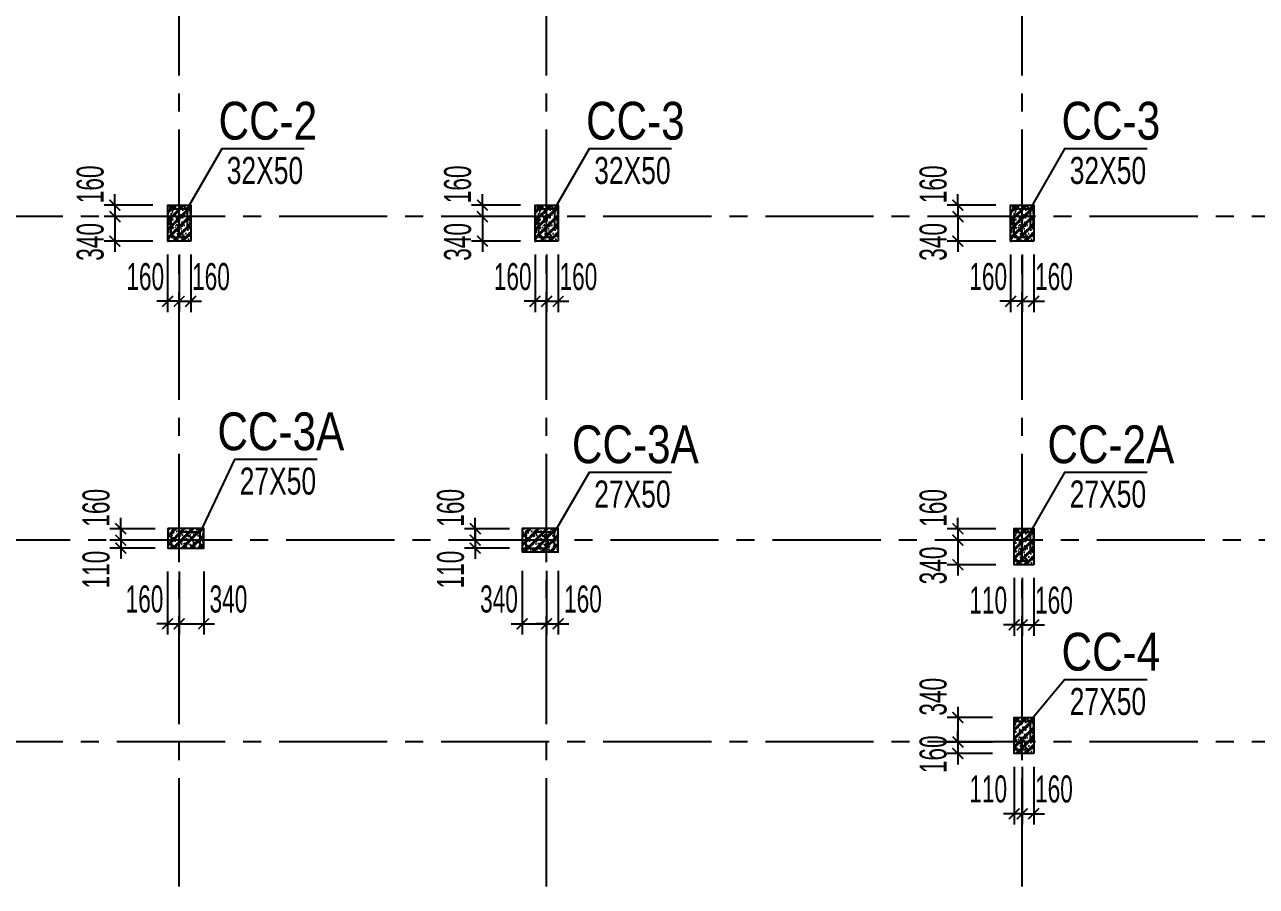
# Model space of a CAD drawing. Header units: millimetres. Extents: x 71 to 1994474, y -338610 to 1053.
# Drawn here: x 1903243 to 1920339, y -284265 to -272308 of the extents above; entities that cross this region are included whole.
import ezdxf
from ezdxf.enums import TextEntityAlignment as Align

# ---------------------------------------------------------------- set-up
doc = ezdxf.new("R2010")
doc.units = ezdxf.units.MM
doc.header["$LTSCALE"] = 1000
doc.header["$MEASUREMENT"] = 0
doc.header["$PDMODE"] = 3
doc.linetypes.add('CENTER2', pattern=[1.125, 0.75, -0.125, 0.125, -0.125])
doc.linetypes.add('HIDDEN', pattern=[0.375, 0.25, -0.125])
doc.layers.get('0').update_dxf_attribs({"linetype": 'CONTINUOUS'})
doc.layers.get('Defpoints').update_dxf_attribs({"linetype": 'CONTINUOUS'})
for name, color, linetype in [('CDC.01.AXIS', 160, 'CENTER2'), ('CDC.02.DIM', 1, 'CONTINUOUS'), ('CDC.04.HIDDEN', 8, 'HIDDEN'), ('CDC.06.TEXT', 2, 'CONTINUOUS'), ('CDC.09.COLUMN', 4, 'CONTINUOUS'), ('CDC.10.HATCH', 163, 'CONTINUOUS'), ('CDC.11.NOTE', 1, 'CONTINUOUS')]:
    doc.layers.add(name, color=color, linetype=linetype)
doc.styles.add('ARIAL', font='arial.ttf', dxfattribs={"width": 0.6})
doc.dimstyles.new('150', dxfattribs={"dimscale": 150, "dimtxt": 2.5, "dimasz": 1, "dimexe": 1, "dimexo": 0, "dimgap": 1, "dimtad": 1, "dimdec": 0, "dimdsep": 46, "dimtxsty": 'ARIAL', "dimblk": 'ARCHTICK', "dimcen": 1, "dimdle": 1, "dimclrd": 1, "dimclre": 1, "dimclrt": 2, "dimadec": 0, "dimazin": 0, "dimtfac": 0.00072, "dimtdec": 0, "dimtix": 1, "dimtmove": 2, "dimatfit": 3, "dimldrblk": 'ARCHTICK', "dimfxl": 1, "dimtolj": 1, "dimarcsym": 0})

# ---------------------------------------------------------------- blocks, each defined once
blk = doc.blocks.new('_ARCHTICK')
at = {"color": 0, "linetype": 'ByBlock', "const_width": 0.15}
blk.add_lwpolyline([(-0.5, -0.5), (0.5, 0.5)], dxfattribs=at)
blk = doc.blocks.new('*D219')
at = {"layer": 'CDC.02.DIM', "color": 1, "lineweight": -2, "transparency": 16777216}
for p, q in [((1916978, -279986), (1916978, -280787)), ((1917088, -279986), (1917088, -280787)), ((1916978, -280637), (1916828, -280637)), ((1917088, -280637), (1916978, -280637)), ((1917088, -280637), (1917238, -280637))]:
    blk.add_line(p, q, dxfattribs=at)
at = {"layer": 'Defpoints', "color": 0, "transparency": 16777216}
for p in [(1916978, -279986), (1917088, -279986), (1916978, -280637)]:
    blk.add_point(p, dxfattribs=at)
at = {"layer": 'CDC.02.DIM', "color": 1, "lineweight": -2, "transparency": 16777216, "xscale": 150, "yscale": 150, "zscale": 150}
blk.add_blockref('_ARCHTICK', (1916978, -280637), dxfattribs=at)
at = {"layer": 'CDC.02.DIM', "color": 1, "lineweight": -2, "transparency": 16777216, "xscale": 150, "yscale": 150, "zscale": 150, "rotation": 180}
blk.add_blockref('_ARCHTICK', (1917088, -280637), dxfattribs=at)
at = {"layer": 'CDC.02.DIM', "color": 2, "transparency": 16777216, "insert": (1916617, -280296), "char_height": 375, "attachment_point": 5, "style": 'ARIAL'}
blk.add_mtext('\\A1;110', dxfattribs=at)
blk = doc.blocks.new('*D220')
at = {"layer": 'CDC.02.DIM', "color": 1, "lineweight": -2, "transparency": 16777216}
for p, q in [((1917088, -279986), (1917088, -280787)), ((1917248, -279986), (1917248, -280787)), ((1917088, -280637), (1916938, -280637)), ((1917088, -280637), (1917248, -280637)), ((1917248, -280637), (1917398, -280637))]:
    blk.add_line(p, q, dxfattribs=at)
at = {"layer": 'Defpoints', "color": 0, "transparency": 16777216}
for p in [(1917088, -279986), (1917248, -279986), (1917248, -280637)]:
    blk.add_point(p, dxfattribs=at)
at = {"layer": 'CDC.02.DIM', "color": 1, "lineweight": -2, "transparency": 16777216, "xscale": 150, "yscale": 150, "zscale": 150}
blk.add_blockref('_ARCHTICK', (1917088, -280637), dxfattribs=at)
at = {"layer": 'CDC.02.DIM', "color": 1, "lineweight": -2, "transparency": 16777216, "xscale": 150, "yscale": 150, "zscale": 150, "rotation": 180}
blk.add_blockref('_ARCHTICK', (1917248, -280637), dxfattribs=at)
at = {"layer": 'CDC.02.DIM', "color": 2, "transparency": 16777216, "insert": (1917529, -280296), "char_height": 375, "attachment_point": 5, "style": 'ARIAL'}
blk.add_mtext('\\A1;160', dxfattribs=at)
blk = doc.blocks.new('*D221')
at = {"layer": 'CDC.02.DIM', "color": 1, "lineweight": -2, "transparency": 16777216}
for p, q in [((1916196, -279302), (1916196, -279152)), ((1916724, -279302), (1916046, -279302)), ((1916196, -279302), (1916196, -279462)), ((1916724, -279462), (1916046, -279462)), ((1916196, -279462), (1916196, -279612))]:
    blk.add_line(p, q, dxfattribs=at)
at = {"layer": 'Defpoints', "color": 0, "transparency": 16777216}
for p in [(1916724, -279302), (1916196, -279462), (1916724, -279462)]:
    blk.add_point(p, dxfattribs=at)
at = {"layer": 'CDC.02.DIM', "color": 1, "lineweight": -2, "transparency": 16777216, "xscale": 150, "yscale": 150, "zscale": 150}
for p, rotation in [((1916196, -279302), 270), ((1916196, -279462), 90)]:
    blk.add_blockref('_ARCHTICK', p, dxfattribs=dict(at, rotation=rotation))
at = {"layer": 'CDC.02.DIM', "color": 2, "transparency": 16777216, "insert": (1915854, -279014), "char_height": 375, "attachment_point": 5, "rotation": 90, "style": 'ARIAL'}
blk.add_mtext('\\A1;160', dxfattribs=at)
blk = doc.blocks.new('*D222')
at = {"layer": 'CDC.02.DIM', "color": 1, "lineweight": -2, "transparency": 16777216}
for p, q in [((1916196, -279312), (1916196, -279952)), ((1916724, -279462), (1916046, -279462)), ((1916724, -279802), (1916046, -279802))]:
    blk.add_line(p, q, dxfattribs=at)
at = {"layer": 'Defpoints', "color": 0, "transparency": 16777216}
for p in [(1916724, -279462), (1916196, -279802), (1916724, -279802)]:
    blk.add_point(p, dxfattribs=at)
at = {"layer": 'CDC.02.DIM', "color": 1, "lineweight": -2, "transparency": 16777216, "xscale": 150, "yscale": 150, "zscale": 150}
for p, rotation in [((1916196, -279462), 90), ((1916196, -279802), 270)]:
    blk.add_blockref('_ARCHTICK', p, dxfattribs=dict(at, rotation=rotation))
at = {"layer": 'CDC.02.DIM', "color": 2, "transparency": 16777216, "insert": (1915854, -279812), "char_height": 375, "attachment_point": 5, "rotation": 90, "style": 'ARIAL'}
blk.add_mtext('\\A1;340', dxfattribs=at)
blk = doc.blocks.new('*D223')
at = {"layer": 'CDC.02.DIM', "color": 1, "lineweight": -2, "transparency": 16777216}
for p, q in [((1916978, -282606), (1916978, -283407)), ((1917088, -282606), (1917088, -283407)), ((1916978, -283257), (1916828, -283257)), ((1917088, -283257), (1916978, -283257)), ((1917088, -283257), (1917238, -283257))]:
    blk.add_line(p, q, dxfattribs=at)
at = {"layer": 'Defpoints', "color": 0, "transparency": 16777216}
for p in [(1916978, -282606), (1917088, -282606), (1916978, -283257)]:
    blk.add_point(p, dxfattribs=at)
at = {"layer": 'CDC.02.DIM', "color": 1, "lineweight": -2, "transparency": 16777216, "xscale": 150, "yscale": 150, "zscale": 150}
blk.add_blockref('_ARCHTICK', (1916978, -283257), dxfattribs=at)
at = {"layer": 'CDC.02.DIM', "color": 1, "lineweight": -2, "transparency": 16777216, "xscale": 150, "yscale": 150, "zscale": 150, "rotation": 180}
blk.add_blockref('_ARCHTICK', (1917088, -283257), dxfattribs=at)
at = {"layer": 'CDC.02.DIM', "color": 2, "transparency": 16777216, "insert": (1916617, -282916), "char_height": 375, "attachment_point": 5, "style": 'ARIAL'}
blk.add_mtext('\\A1;110', dxfattribs=at)
blk = doc.blocks.new('*D224')
at = {"layer": 'CDC.02.DIM', "color": 1, "lineweight": -2, "transparency": 16777216}
for p, q in [((1917088, -282606), (1917088, -283407)), ((1917248, -282606), (1917248, -283407)), ((1917088, -283257), (1916938, -283257)), ((1917088, -283257), (1917248, -283257)), ((1917248, -283257), (1917398, -283257))]:
    blk.add_line(p, q, dxfattribs=at)
at = {"layer": 'Defpoints', "color": 0, "transparency": 16777216}
for p in [(1917088, -282606), (1917248, -282606), (1917248, -283257)]:
    blk.add_point(p, dxfattribs=at)
at = {"layer": 'CDC.02.DIM', "color": 1, "lineweight": -2, "transparency": 16777216, "xscale": 150, "yscale": 150, "zscale": 150}
blk.add_blockref('_ARCHTICK', (1917088, -283257), dxfattribs=at)
at = {"layer": 'CDC.02.DIM', "color": 1, "lineweight": -2, "transparency": 16777216, "xscale": 150, "yscale": 150, "zscale": 150, "rotation": 180}
blk.add_blockref('_ARCHTICK', (1917248, -283257), dxfattribs=at)
at = {"layer": 'CDC.02.DIM', "color": 2, "transparency": 16777216, "insert": (1917529, -282916), "char_height": 375, "attachment_point": 5, "style": 'ARIAL'}
blk.add_mtext('\\A1;160', dxfattribs=at)
blk = doc.blocks.new('*D225')
at = {"layer": 'CDC.02.DIM', "color": 1, "lineweight": -2, "transparency": 16777216}
for p, q in [((1916196, -281772), (1916196, -282412)), ((1916677, -281922), (1916046, -281922)), ((1916677, -282262), (1916046, -282262))]:
    blk.add_line(p, q, dxfattribs=at)
at = {"layer": 'Defpoints', "color": 0, "transparency": 16777216}
for p in [(1916677, -281922), (1916196, -282262), (1916677, -282262)]:
    blk.add_point(p, dxfattribs=at)
at = {"layer": 'CDC.02.DIM', "color": 1, "lineweight": -2, "transparency": 16777216, "xscale": 150, "yscale": 150, "zscale": 150}
for p, rotation in [((1916196, -281922), 90), ((1916196, -282262), 270)]:
    blk.add_blockref('_ARCHTICK', p, dxfattribs=dict(at, rotation=rotation))
at = {"layer": 'CDC.02.DIM', "color": 2, "transparency": 16777216, "insert": (1915854, -281634), "char_height": 375, "attachment_point": 5, "rotation": 90, "style": 'ARIAL'}
blk.add_mtext('\\A1;340', dxfattribs=at)
blk = doc.blocks.new('*D226')
at = {"layer": 'CDC.02.DIM', "color": 1, "lineweight": -2, "transparency": 16777216}
for p, q in [((1916196, -282262), (1916196, -282112)), ((1916677, -282262), (1916046, -282262)), ((1916196, -282262), (1916196, -282422)), ((1916677, -282422), (1916046, -282422)), ((1916196, -282422), (1916196, -282572))]:
    blk.add_line(p, q, dxfattribs=at)
at = {"layer": 'Defpoints', "color": 0, "transparency": 16777216}
for p in [(1916677, -282262), (1916196, -282422), (1916677, -282422)]:
    blk.add_point(p, dxfattribs=at)
at = {"layer": 'CDC.02.DIM', "color": 1, "lineweight": -2, "transparency": 16777216, "xscale": 150, "yscale": 150, "zscale": 150}
for p, rotation in [((1916196, -282262), 270), ((1916196, -282422), 90)]:
    blk.add_blockref('_ARCHTICK', p, dxfattribs=dict(at, rotation=rotation))
at = {"layer": 'CDC.02.DIM', "color": 2, "transparency": 16777216, "insert": (1915854, -282432), "char_height": 375, "attachment_point": 5, "rotation": 90, "style": 'ARIAL'}
blk.add_mtext('\\A1;160', dxfattribs=at)
blk = doc.blocks.new('*D175')
at = {"layer": 'CDC.02.DIM', "color": 1, "lineweight": -2, "transparency": 16777216}
for p, q in [((1904577, -279302), (1904577, -279152)), ((1905053, -279302), (1904427, -279302)), ((1904577, -279302), (1904577, -279462)), ((1905053, -279462), (1904427, -279462)), ((1904577, -279462), (1904577, -279612))]:
    blk.add_line(p, q, dxfattribs=at)
at = {"layer": 'Defpoints', "color": 0, "transparency": 16777216}
for p in [(1905053, -279302), (1904577, -279462), (1905053, -279462)]:
    blk.add_point(p, dxfattribs=at)
at = {"layer": 'CDC.02.DIM', "color": 1, "lineweight": -2, "transparency": 16777216, "xscale": 150, "yscale": 150, "zscale": 150}
for p, rotation in [((1904577, -279302), 270), ((1904577, -279462), 90)]:
    blk.add_blockref('_ARCHTICK', p, dxfattribs=dict(at, rotation=rotation))
at = {"layer": 'CDC.02.DIM', "color": 2, "transparency": 16777216, "insert": (1904236, -279012), "char_height": 375, "attachment_point": 5, "rotation": 90, "style": 'ARIAL'}
blk.add_mtext('\\A1;160', dxfattribs=at)
blk = doc.blocks.new('*D176')
at = {"layer": 'CDC.02.DIM', "color": 1, "lineweight": -2, "transparency": 16777216}
for p, q in [((1904577, -279462), (1904577, -279312)), ((1905053, -279462), (1904427, -279462)), ((1904577, -279462), (1904577, -279572)), ((1905053, -279572), (1904427, -279572)), ((1904577, -279572), (1904577, -279722))]:
    blk.add_line(p, q, dxfattribs=at)
at = {"layer": 'Defpoints', "color": 0, "transparency": 16777216}
for p in [(1905053, -279462), (1904577, -279572), (1905053, -279572)]:
    blk.add_point(p, dxfattribs=at)
at = {"layer": 'CDC.02.DIM', "color": 1, "lineweight": -2, "transparency": 16777216, "xscale": 150, "yscale": 150, "zscale": 150}
for p, rotation in [((1904577, -279462), 270), ((1904577, -279572), 90)]:
    blk.add_blockref('_ARCHTICK', p, dxfattribs=dict(at, rotation=rotation))
at = {"layer": 'CDC.02.DIM', "color": 2, "transparency": 16777216, "insert": (1904236, -279870), "char_height": 375, "attachment_point": 5, "rotation": 90, "style": 'ARIAL'}
blk.add_mtext('\\A1;110', dxfattribs=at)
blk = doc.blocks.new('*D177')
at = {"layer": 'CDC.02.DIM', "color": 1, "lineweight": -2, "transparency": 16777216}
for p, q in [((1905228, -279898), (1905228, -280772)), ((1905388, -279898), (1905388, -280772)), ((1905228, -280622), (1905078, -280622)), ((1905228, -280622), (1905388, -280622)), ((1905388, -280622), (1905538, -280622))]:
    blk.add_line(p, q, dxfattribs=at)
at = {"layer": 'Defpoints', "color": 0, "transparency": 16777216}
for p in [(1905228, -279898), (1905388, -279898), (1905388, -280622)]:
    blk.add_point(p, dxfattribs=at)
at = {"layer": 'CDC.02.DIM', "color": 1, "lineweight": -2, "transparency": 16777216, "xscale": 150, "yscale": 150, "zscale": 150}
blk.add_blockref('_ARCHTICK', (1905228, -280622), dxfattribs=at)
at = {"layer": 'CDC.02.DIM', "color": 1, "lineweight": -2, "transparency": 16777216, "xscale": 150, "yscale": 150, "zscale": 150, "rotation": 180}
blk.add_blockref('_ARCHTICK', (1905388, -280622), dxfattribs=at)
at = {"layer": 'CDC.02.DIM', "color": 2, "transparency": 16777216, "insert": (1904907, -280280), "char_height": 375, "attachment_point": 5, "style": 'ARIAL'}
blk.add_mtext('\\A1;160', dxfattribs=at)
blk = doc.blocks.new('*D178')
at = {"layer": 'CDC.02.DIM', "color": 1, "lineweight": -2, "transparency": 16777216}
for p, q in [((1905388, -279898), (1905388, -280772)), ((1905728, -279898), (1905728, -280772)), ((1905238, -280622), (1905878, -280622))]:
    blk.add_line(p, q, dxfattribs=at)
at = {"layer": 'Defpoints', "color": 0, "transparency": 16777216}
for p in [(1905388, -279898), (1905728, -279898), (1905728, -280622)]:
    blk.add_point(p, dxfattribs=at)
at = {"layer": 'CDC.02.DIM', "color": 1, "lineweight": -2, "transparency": 16777216, "xscale": 150, "yscale": 150, "zscale": 150, "rotation": 180}
blk.add_blockref('_ARCHTICK', (1905388, -280622), dxfattribs=at)
at = {"layer": 'CDC.02.DIM', "color": 1, "lineweight": -2, "transparency": 16777216, "xscale": 150, "yscale": 150, "zscale": 150}
blk.add_blockref('_ARCHTICK', (1905728, -280622), dxfattribs=at)
at = {"layer": 'CDC.02.DIM', "color": 2, "transparency": 16777216, "insert": (1906072, -280280), "char_height": 375, "attachment_point": 5, "style": 'ARIAL'}
blk.add_mtext('\\A1;340', dxfattribs=at)
blk = doc.blocks.new('*D143')
at = {"layer": 'CDC.02.DIM', "color": 1, "lineweight": -2, "transparency": 16777216}
for p, q in [((1909497, -279302), (1909497, -279152)), ((1909973, -279302), (1909347, -279302)), ((1909497, -279302), (1909497, -279462)), ((1909973, -279462), (1909347, -279462)), ((1909497, -279462), (1909497, -279612))]:
    blk.add_line(p, q, dxfattribs=at)
at = {"layer": 'Defpoints', "color": 0, "transparency": 16777216}
for p in [(1909973, -279302), (1909497, -279462), (1909973, -279462)]:
    blk.add_point(p, dxfattribs=at)
at = {"layer": 'CDC.02.DIM', "color": 1, "lineweight": -2, "transparency": 16777216, "xscale": 150, "yscale": 150, "zscale": 150}
for p, rotation in [((1909497, -279302), 270), ((1909497, -279462), 90)]:
    blk.add_blockref('_ARCHTICK', p, dxfattribs=dict(at, rotation=rotation))
at = {"layer": 'CDC.02.DIM', "color": 2, "transparency": 16777216, "insert": (1909156, -279012), "char_height": 375, "attachment_point": 5, "rotation": 90, "style": 'ARIAL'}
blk.add_mtext('\\A1;160', dxfattribs=at)
blk = doc.blocks.new('*D144')
at = {"layer": 'CDC.02.DIM', "color": 1, "lineweight": -2, "transparency": 16777216}
for p, q in [((1909497, -279462), (1909497, -279312)), ((1909973, -279462), (1909347, -279462)), ((1909497, -279462), (1909497, -279572)), ((1909973, -279572), (1909347, -279572)), ((1909497, -279572), (1909497, -279722))]:
    blk.add_line(p, q, dxfattribs=at)
at = {"layer": 'Defpoints', "color": 0, "transparency": 16777216}
for p in [(1909973, -279462), (1909497, -279572), (1909973, -279572)]:
    blk.add_point(p, dxfattribs=at)
at = {"layer": 'CDC.02.DIM', "color": 1, "lineweight": -2, "transparency": 16777216, "xscale": 150, "yscale": 150, "zscale": 150}
for p, rotation in [((1909497, -279462), 270), ((1909497, -279572), 90)]:
    blk.add_blockref('_ARCHTICK', p, dxfattribs=dict(at, rotation=rotation))
at = {"layer": 'CDC.02.DIM', "color": 2, "transparency": 16777216, "insert": (1909156, -279870), "char_height": 375, "attachment_point": 5, "rotation": 90, "style": 'ARIAL'}
blk.add_mtext('\\A1;110', dxfattribs=at)
blk = doc.blocks.new('*D145')
at = {"layer": 'CDC.02.DIM', "color": 1, "lineweight": -2, "transparency": 16777216}
for p, q in [((1910148, -279886), (1910148, -280772)), ((1910488, -279886), (1910488, -280772)), ((1909998, -280622), (1910638, -280622))]:
    blk.add_line(p, q, dxfattribs=at)
at = {"layer": 'Defpoints', "color": 0, "transparency": 16777216}
for p in [(1910148, -279886), (1910488, -279886), (1910488, -280622)]:
    blk.add_point(p, dxfattribs=at)
at = {"layer": 'CDC.02.DIM', "color": 1, "lineweight": -2, "transparency": 16777216, "xscale": 150, "yscale": 150, "zscale": 150, "rotation": 180}
blk.add_blockref('_ARCHTICK', (1910148, -280622), dxfattribs=at)
at = {"layer": 'CDC.02.DIM', "color": 1, "lineweight": -2, "transparency": 16777216, "xscale": 150, "yscale": 150, "zscale": 150}
blk.add_blockref('_ARCHTICK', (1910488, -280622), dxfattribs=at)
at = {"layer": 'CDC.02.DIM', "color": 2, "transparency": 16777216, "insert": (1909827, -280280), "char_height": 375, "attachment_point": 5, "style": 'ARIAL'}
blk.add_mtext('\\A1;340', dxfattribs=at)
blk = doc.blocks.new('*D146')
at = {"layer": 'CDC.02.DIM', "color": 1, "lineweight": -2, "transparency": 16777216}
for p, q in [((1910488, -279886), (1910488, -280772)), ((1910648, -279886), (1910648, -280772)), ((1910488, -280622), (1910338, -280622)), ((1910488, -280622), (1910648, -280622)), ((1910648, -280622), (1910798, -280622))]:
    blk.add_line(p, q, dxfattribs=at)
at = {"layer": 'Defpoints', "color": 0, "transparency": 16777216}
for p in [(1910488, -279886), (1910648, -279886), (1910648, -280622)]:
    blk.add_point(p, dxfattribs=at)
at = {"layer": 'CDC.02.DIM', "color": 1, "lineweight": -2, "transparency": 16777216, "xscale": 150, "yscale": 150, "zscale": 150}
blk.add_blockref('_ARCHTICK', (1910488, -280622), dxfattribs=at)
at = {"layer": 'CDC.02.DIM', "color": 1, "lineweight": -2, "transparency": 16777216, "xscale": 150, "yscale": 150, "zscale": 150, "rotation": 180}
blk.add_blockref('_ARCHTICK', (1910648, -280622), dxfattribs=at)
at = {"layer": 'CDC.02.DIM', "color": 2, "transparency": 16777216, "insert": (1910992, -280280), "char_height": 375, "attachment_point": 5, "style": 'ARIAL'}
blk.add_mtext('\\A1;160', dxfattribs=at)
blk = doc.blocks.new('*D309')
at = {"layer": 'CDC.02.DIM', "color": 1, "lineweight": -2, "transparency": 16777216}
for p, q in [((1905228, -275496), (1905228, -276297)), ((1905388, -275496), (1905388, -276297)), ((1905228, -276147), (1905078, -276147)), ((1905388, -276147), (1905228, -276147)), ((1905388, -276147), (1905538, -276147))]:
    blk.add_line(p, q, dxfattribs=at)
at = {"layer": 'Defpoints', "color": 0, "transparency": 16777216}
for p in [(1905228, -275496), (1905388, -275496), (1905228, -276147)]:
    blk.add_point(p, dxfattribs=at)
at = {"layer": 'CDC.02.DIM', "color": 1, "lineweight": -2, "transparency": 16777216, "xscale": 150, "yscale": 150, "zscale": 150}
blk.add_blockref('_ARCHTICK', (1905228, -276147), dxfattribs=at)
at = {"layer": 'CDC.02.DIM', "color": 1, "lineweight": -2, "transparency": 16777216, "xscale": 150, "yscale": 150, "zscale": 150, "rotation": 180}
blk.add_blockref('_ARCHTICK', (1905388, -276147), dxfattribs=at)
at = {"layer": 'CDC.02.DIM', "color": 2, "transparency": 16777216, "insert": (1904917, -275806), "char_height": 375, "attachment_point": 5, "style": 'ARIAL'}
blk.add_mtext('\\A1;160', dxfattribs=at)
blk = doc.blocks.new('*D310')
at = {"layer": 'CDC.02.DIM', "color": 1, "lineweight": -2, "transparency": 16777216}
for p, q in [((1905388, -275496), (1905388, -276297)), ((1905548, -275496), (1905548, -276297)), ((1905388, -276147), (1905238, -276147)), ((1905388, -276147), (1905548, -276147)), ((1905548, -276147), (1905698, -276147))]:
    blk.add_line(p, q, dxfattribs=at)
at = {"layer": 'Defpoints', "color": 0, "transparency": 16777216}
for p in [(1905388, -275496), (1905548, -275496), (1905548, -276147)]:
    blk.add_point(p, dxfattribs=at)
at = {"layer": 'CDC.02.DIM', "color": 1, "lineweight": -2, "transparency": 16777216, "xscale": 150, "yscale": 150, "zscale": 150}
blk.add_blockref('_ARCHTICK', (1905388, -276147), dxfattribs=at)
at = {"layer": 'CDC.02.DIM', "color": 1, "lineweight": -2, "transparency": 16777216, "xscale": 150, "yscale": 150, "zscale": 150, "rotation": 180}
blk.add_blockref('_ARCHTICK', (1905548, -276147), dxfattribs=at)
at = {"layer": 'CDC.02.DIM', "color": 2, "transparency": 16777216, "insert": (1905829, -275806), "char_height": 375, "attachment_point": 5, "style": 'ARIAL'}
blk.add_mtext('\\A1;160', dxfattribs=at)
blk = doc.blocks.new('*D311')
at = {"layer": 'CDC.02.DIM', "color": 1, "lineweight": -2, "transparency": 16777216}
for p, q in [((1904496, -274812), (1904496, -274662)), ((1905024, -274812), (1904346, -274812)), ((1904496, -274812), (1904496, -274972)), ((1905024, -274972), (1904346, -274972)), ((1904496, -274972), (1904496, -275122))]:
    blk.add_line(p, q, dxfattribs=at)
at = {"layer": 'Defpoints', "color": 0, "transparency": 16777216}
for p in [(1905024, -274812), (1904496, -274972), (1905024, -274972)]:
    blk.add_point(p, dxfattribs=at)
at = {"layer": 'CDC.02.DIM', "color": 1, "lineweight": -2, "transparency": 16777216, "xscale": 150, "yscale": 150, "zscale": 150}
for p, rotation in [((1904496, -274812), 270), ((1904496, -274972), 90)]:
    blk.add_blockref('_ARCHTICK', p, dxfattribs=dict(at, rotation=rotation))
at = {"layer": 'CDC.02.DIM', "color": 2, "transparency": 16777216, "insert": (1904154, -274524), "char_height": 375, "attachment_point": 5, "rotation": 90, "style": 'ARIAL'}
blk.add_mtext('\\A1;160', dxfattribs=at)
blk = doc.blocks.new('*D312')
at = {"layer": 'CDC.02.DIM', "color": 1, "lineweight": -2, "transparency": 16777216}
for p, q in [((1904496, -274822), (1904496, -275462)), ((1905024, -274972), (1904346, -274972)), ((1905024, -275312), (1904346, -275312))]:
    blk.add_line(p, q, dxfattribs=at)
at = {"layer": 'Defpoints', "color": 0, "transparency": 16777216}
for p in [(1905024, -274972), (1904496, -275312), (1905024, -275312)]:
    blk.add_point(p, dxfattribs=at)
at = {"layer": 'CDC.02.DIM', "color": 1, "lineweight": -2, "transparency": 16777216, "xscale": 150, "yscale": 150, "zscale": 150}
for p, rotation in [((1904496, -274972), 90), ((1904496, -275312), 270)]:
    blk.add_blockref('_ARCHTICK', p, dxfattribs=dict(at, rotation=rotation))
at = {"layer": 'CDC.02.DIM', "color": 2, "transparency": 16777216, "insert": (1904154, -275322), "char_height": 375, "attachment_point": 5, "rotation": 90, "style": 'ARIAL'}
blk.add_mtext('\\A1;340', dxfattribs=at)
blk = doc.blocks.new('*D313')
at = {"layer": 'CDC.02.DIM', "color": 1, "lineweight": -2, "transparency": 16777216}
for p, q in [((1910328, -275496), (1910328, -276297)), ((1910488, -275496), (1910488, -276297)), ((1910328, -276147), (1910178, -276147)), ((1910488, -276147), (1910328, -276147)), ((1910488, -276147), (1910638, -276147))]:
    blk.add_line(p, q, dxfattribs=at)
at = {"layer": 'Defpoints', "color": 0, "transparency": 16777216}
for p in [(1910328, -275496), (1910488, -275496), (1910328, -276147)]:
    blk.add_point(p, dxfattribs=at)
at = {"layer": 'CDC.02.DIM', "color": 1, "lineweight": -2, "transparency": 16777216, "xscale": 150, "yscale": 150, "zscale": 150}
blk.add_blockref('_ARCHTICK', (1910328, -276147), dxfattribs=at)
at = {"layer": 'CDC.02.DIM', "color": 1, "lineweight": -2, "transparency": 16777216, "xscale": 150, "yscale": 150, "zscale": 150, "rotation": 180}
blk.add_blockref('_ARCHTICK', (1910488, -276147), dxfattribs=at)
at = {"layer": 'CDC.02.DIM', "color": 2, "transparency": 16777216, "insert": (1910017, -275806), "char_height": 375, "attachment_point": 5, "style": 'ARIAL'}
blk.add_mtext('\\A1;160', dxfattribs=at)
blk = doc.blocks.new('*D314')
at = {"layer": 'CDC.02.DIM', "color": 1, "lineweight": -2, "transparency": 16777216}
for p, q in [((1910488, -275496), (1910488, -276297)), ((1910648, -275496), (1910648, -276297)), ((1910488, -276147), (1910338, -276147)), ((1910488, -276147), (1910648, -276147)), ((1910648, -276147), (1910798, -276147))]:
    blk.add_line(p, q, dxfattribs=at)
at = {"layer": 'Defpoints', "color": 0, "transparency": 16777216}
for p in [(1910488, -275496), (1910648, -275496), (1910648, -276147)]:
    blk.add_point(p, dxfattribs=at)
at = {"layer": 'CDC.02.DIM', "color": 1, "lineweight": -2, "transparency": 16777216, "xscale": 150, "yscale": 150, "zscale": 150}
blk.add_blockref('_ARCHTICK', (1910488, -276147), dxfattribs=at)
at = {"layer": 'CDC.02.DIM', "color": 1, "lineweight": -2, "transparency": 16777216, "xscale": 150, "yscale": 150, "zscale": 150, "rotation": 180}
blk.add_blockref('_ARCHTICK', (1910648, -276147), dxfattribs=at)
at = {"layer": 'CDC.02.DIM', "color": 2, "transparency": 16777216, "insert": (1910929, -275806), "char_height": 375, "attachment_point": 5, "style": 'ARIAL'}
blk.add_mtext('\\A1;160', dxfattribs=at)
blk = doc.blocks.new('*D315')
at = {"layer": 'CDC.02.DIM', "color": 1, "lineweight": -2, "transparency": 16777216}
for p, q in [((1909596, -274812), (1909596, -274662)), ((1910124, -274812), (1909446, -274812)), ((1909596, -274812), (1909596, -274972)), ((1910124, -274972), (1909446, -274972)), ((1909596, -274972), (1909596, -275122))]:
    blk.add_line(p, q, dxfattribs=at)
at = {"layer": 'Defpoints', "color": 0, "transparency": 16777216}
for p in [(1910124, -274812), (1909596, -274972), (1910124, -274972)]:
    blk.add_point(p, dxfattribs=at)
at = {"layer": 'CDC.02.DIM', "color": 1, "lineweight": -2, "transparency": 16777216, "xscale": 150, "yscale": 150, "zscale": 150}
for p, rotation in [((1909596, -274812), 270), ((1909596, -274972), 90)]:
    blk.add_blockref('_ARCHTICK', p, dxfattribs=dict(at, rotation=rotation))
at = {"layer": 'CDC.02.DIM', "color": 2, "transparency": 16777216, "insert": (1909254, -274524), "char_height": 375, "attachment_point": 5, "rotation": 90, "style": 'ARIAL'}
blk.add_mtext('\\A1;160', dxfattribs=at)
blk = doc.blocks.new('*D316')
at = {"layer": 'CDC.02.DIM', "color": 1, "lineweight": -2, "transparency": 16777216}
for p, q in [((1909596, -274822), (1909596, -275462)), ((1910124, -274972), (1909446, -274972)), ((1910124, -275312), (1909446, -275312))]:
    blk.add_line(p, q, dxfattribs=at)
at = {"layer": 'Defpoints', "color": 0, "transparency": 16777216}
for p in [(1910124, -274972), (1909596, -275312), (1910124, -275312)]:
    blk.add_point(p, dxfattribs=at)
at = {"layer": 'CDC.02.DIM', "color": 1, "lineweight": -2, "transparency": 16777216, "xscale": 150, "yscale": 150, "zscale": 150}
for p, rotation in [((1909596, -274972), 90), ((1909596, -275312), 270)]:
    blk.add_blockref('_ARCHTICK', p, dxfattribs=dict(at, rotation=rotation))
at = {"layer": 'CDC.02.DIM', "color": 2, "transparency": 16777216, "insert": (1909254, -275322), "char_height": 375, "attachment_point": 5, "rotation": 90, "style": 'ARIAL'}
blk.add_mtext('\\A1;340', dxfattribs=at)
blk = doc.blocks.new('*D333')
at = {"layer": 'CDC.02.DIM', "color": 1, "lineweight": -2, "transparency": 16777216}
for p, q in [((1916928, -275496), (1916928, -276297)), ((1917088, -275496), (1917088, -276297)), ((1916928, -276147), (1916778, -276147)), ((1917088, -276147), (1916928, -276147)), ((1917088, -276147), (1917238, -276147))]:
    blk.add_line(p, q, dxfattribs=at)
at = {"layer": 'Defpoints', "color": 0, "transparency": 16777216}
for p in [(1916928, -275496), (1917088, -275496), (1916928, -276147)]:
    blk.add_point(p, dxfattribs=at)
at = {"layer": 'CDC.02.DIM', "color": 1, "lineweight": -2, "transparency": 16777216, "xscale": 150, "yscale": 150, "zscale": 150}
blk.add_blockref('_ARCHTICK', (1916928, -276147), dxfattribs=at)
at = {"layer": 'CDC.02.DIM', "color": 1, "lineweight": -2, "transparency": 16777216, "xscale": 150, "yscale": 150, "zscale": 150, "rotation": 180}
blk.add_blockref('_ARCHTICK', (1917088, -276147), dxfattribs=at)
at = {"layer": 'CDC.02.DIM', "color": 2, "transparency": 16777216, "insert": (1916617, -275806), "char_height": 375, "attachment_point": 5, "style": 'ARIAL'}
blk.add_mtext('\\A1;160', dxfattribs=at)
blk = doc.blocks.new('*D334')
at = {"layer": 'CDC.02.DIM', "color": 1, "lineweight": -2, "transparency": 16777216}
for p, q in [((1917088, -275496), (1917088, -276297)), ((1917248, -275496), (1917248, -276297)), ((1917088, -276147), (1916938, -276147)), ((1917088, -276147), (1917248, -276147)), ((1917248, -276147), (1917398, -276147))]:
    blk.add_line(p, q, dxfattribs=at)
at = {"layer": 'Defpoints', "color": 0, "transparency": 16777216}
for p in [(1917088, -275496), (1917248, -275496), (1917248, -276147)]:
    blk.add_point(p, dxfattribs=at)
at = {"layer": 'CDC.02.DIM', "color": 1, "lineweight": -2, "transparency": 16777216, "xscale": 150, "yscale": 150, "zscale": 150}
blk.add_blockref('_ARCHTICK', (1917088, -276147), dxfattribs=at)
at = {"layer": 'CDC.02.DIM', "color": 1, "lineweight": -2, "transparency": 16777216, "xscale": 150, "yscale": 150, "zscale": 150, "rotation": 180}
blk.add_blockref('_ARCHTICK', (1917248, -276147), dxfattribs=at)
at = {"layer": 'CDC.02.DIM', "color": 2, "transparency": 16777216, "insert": (1917529, -275806), "char_height": 375, "attachment_point": 5, "style": 'ARIAL'}
blk.add_mtext('\\A1;160', dxfattribs=at)
blk = doc.blocks.new('*D335')
at = {"layer": 'CDC.02.DIM', "color": 1, "lineweight": -2, "transparency": 16777216}
for p, q in [((1916196, -274812), (1916196, -274662)), ((1916724, -274812), (1916046, -274812)), ((1916196, -274812), (1916196, -274972)), ((1916724, -274972), (1916046, -274972)), ((1916196, -274972), (1916196, -275122))]:
    blk.add_line(p, q, dxfattribs=at)
at = {"layer": 'Defpoints', "color": 0, "transparency": 16777216}
for p in [(1916724, -274812), (1916196, -274972), (1916724, -274972)]:
    blk.add_point(p, dxfattribs=at)
at = {"layer": 'CDC.02.DIM', "color": 1, "lineweight": -2, "transparency": 16777216, "xscale": 150, "yscale": 150, "zscale": 150}
for p, rotation in [((1916196, -274812), 270), ((1916196, -274972), 90)]:
    blk.add_blockref('_ARCHTICK', p, dxfattribs=dict(at, rotation=rotation))
at = {"layer": 'CDC.02.DIM', "color": 2, "transparency": 16777216, "insert": (1915854, -274524), "char_height": 375, "attachment_point": 5, "rotation": 90, "style": 'ARIAL'}
blk.add_mtext('\\A1;160', dxfattribs=at)
blk = doc.blocks.new('*D336')
at = {"layer": 'CDC.02.DIM', "color": 1, "lineweight": -2, "transparency": 16777216}
for p, q in [((1916196, -274822), (1916196, -275462)), ((1916724, -274972), (1916046, -274972)), ((1916724, -275312), (1916046, -275312))]:
    blk.add_line(p, q, dxfattribs=at)
at = {"layer": 'Defpoints', "color": 0, "transparency": 16777216}
for p in [(1916724, -274972), (1916196, -275312), (1916724, -275312)]:
    blk.add_point(p, dxfattribs=at)
at = {"layer": 'CDC.02.DIM', "color": 1, "lineweight": -2, "transparency": 16777216, "xscale": 150, "yscale": 150, "zscale": 150}
for p, rotation in [((1916196, -274972), 90), ((1916196, -275312), 270)]:
    blk.add_blockref('_ARCHTICK', p, dxfattribs=dict(at, rotation=rotation))
at = {"layer": 'CDC.02.DIM', "color": 2, "transparency": 16777216, "insert": (1915854, -275322), "char_height": 375, "attachment_point": 5, "rotation": 90, "style": 'ARIAL'}
blk.add_mtext('\\A1;340', dxfattribs=at)

msp = doc.modelspace()

# ---------------------------------------------------------------- hatches: boundary and pattern name
at = {"layer": 'CDC.10.HATCH'}
h = msp.add_hatch(dxfattribs=at)
h.set_pattern_fill('1BETONG2-BOP', color=256, scale=20, angle=90, style=0, pattern_type=2)
h.set_pattern_definition([(140, (19850.63, -431109.23), (12.550427, 143.4520365), [15, -165]), (85, (19850.63, -431109.23), (-150.438427, -27.750267), [12, -132]), (190.4514, (19851.67, -431097.28), (-137.887908, 115.701876), [12.748038, -140.228422]), (136.1842, (19810.63, -431109.23), (33.103803, 213.44821), [22.5, -247.5]), (186.6356, (19813.39, -431091.45), (-194.823574, 186.93254), [19.122058, -210.3426]), (81.1842, (19810.63, -431109.23), (-194.82372, 186.93239), [18, -198]), (111, (19820.63, -431089.23), (80.523778, 119.3814104), [15, -165]), (316, (19820.63, -431089.23), (73.107962, 134.376424), [12, -132]), (161.4514, (19827.34, -431079.28), (-64.506099, 168.044526), [12.748038, -140.228422]), (157.5, (19850.627, -431109.233), (-58.8748924, -31.1832367), [0, -130.4, 0, -134, 0, -132.5]), (94.5, (19850.63, -431109.23), (-76.0206377, 56.6701848), [0, -76.4, 0, -127.4, 0, -50.5]), (57.5, (19850.627, -431153.833), (4.5109743, 106.7644872), [0, -50, 0, -156, 0, -207]), (47.5, (19850.63, -431173.83), (-20.0209965, 116.637234), [0, -65, 0, -103.6, 0, -147]), (45, (19850.63, -431109.23), (-60.1040764, 60.1040764), []), (45, (19826.13, -431109.23), (-60.1040764, 60.1040764), [])])
h.paths.add_polyline_path([(1905548.4, -274811.5), (1905228.4, -274811.5), (1905228.4, -275311.5), (1905548.4, -275311.5)])
h = msp.add_hatch(dxfattribs=at)
h.set_pattern_fill('1BETONG2-BOP', color=256, scale=20, angle=90, style=0, pattern_type=2)
h.set_pattern_definition([(140, (24950.63, -431109.23), (12.550427, 143.4520365), [15, -165]), (85, (24950.63, -431109.23), (-150.438427, -27.750267), [12, -132]), (190.4514, (24951.67, -431097.28), (-137.887908, 115.701876), [12.748038, -140.228422]), (136.1842, (24910.63, -431109.23), (33.103803, 213.44821), [22.5, -247.5]), (186.6356, (24913.39, -431091.45), (-194.823574, 186.93254), [19.122058, -210.3426]), (81.1842, (24910.63, -431109.23), (-194.82372, 186.93239), [18, -198]), (111, (24920.63, -431089.23), (80.523778, 119.3814104), [15, -165]), (316, (24920.63, -431089.23), (73.107962, 134.376424), [12, -132]), (161.4514, (24927.34, -431079.28), (-64.506099, 168.044526), [12.748038, -140.228422]), (157.5, (24950.627, -431109.233), (-58.8748924, -31.1832367), [0, -130.4, 0, -134, 0, -132.5]), (94.5, (24950.63, -431109.23), (-76.0206377, 56.6701848), [0, -76.4, 0, -127.4, 0, -50.5]), (57.5, (24950.627, -431153.833), (4.5109743, 106.7644872), [0, -50, 0, -156, 0, -207]), (47.5, (24950.63, -431173.83), (-20.0209965, 116.637234), [0, -65, 0, -103.6, 0, -147]), (45, (24950.63, -431109.23), (-60.1040764, 60.1040764), []), (45, (24926.13, -431109.23), (-60.1040764, 60.1040764), [])])
h.paths.add_polyline_path([(1910648.4, -274811.5), (1910328.4, -274811.5), (1910328.4, -275311.5), (1910648.4, -275311.5)])
h = msp.add_hatch(dxfattribs=at)
h.set_pattern_fill('1BETONG2-BOP', color=256, scale=20, angle=90, style=0, pattern_type=2)
h.set_pattern_definition([(140, (31550.63, -431109.23), (12.550427, 143.4520365), [15, -165]), (85, (31550.63, -431109.23), (-150.438427, -27.750267), [12, -132]), (190.4514, (31551.67, -431097.28), (-137.887908, 115.701876), [12.748038, -140.228422]), (136.1842, (31510.63, -431109.23), (33.103803, 213.44821), [22.5, -247.5]), (186.6356, (31513.39, -431091.45), (-194.823574, 186.93254), [19.122058, -210.3426]), (81.1842, (31510.63, -431109.23), (-194.82372, 186.93239), [18, -198]), (111, (31520.63, -431089.23), (80.523778, 119.3814104), [15, -165]), (316, (31520.63, -431089.23), (73.107962, 134.376424), [12, -132]), (161.4514, (31527.34, -431079.28), (-64.506099, 168.044526), [12.748038, -140.228422]), (157.5, (31550.627, -431109.233), (-58.8748924, -31.1832367), [0, -130.4, 0, -134, 0, -132.5]), (94.5, (31550.63, -431109.23), (-76.0206377, 56.6701848), [0, -76.4, 0, -127.4, 0, -50.5]), (57.5, (31550.627, -431153.833), (4.5109743, 106.7644872), [0, -50, 0, -156, 0, -207]), (47.5, (31550.63, -431173.83), (-20.0209965, 116.637234), [0, -65, 0, -103.6, 0, -147]), (45, (31550.63, -431109.23), (-60.1040764, 60.1040764), []), (45, (31526.13, -431109.23), (-60.1040764, 60.1040764), [])])
h.paths.add_polyline_path([(1917248.4, -274811.5), (1916928.4, -274811.5), (1916928.4, -275311.5), (1917248.4, -275311.5)])
h = msp.add_hatch(dxfattribs=at)
h.set_pattern_fill('1BETONG2-BOP', color=256, scale=20, angle=90, style=0, pattern_type=2)
h.set_pattern_definition([(140, (14930.63, -435599.23), (12.550427, 143.4520365), [15, -165]), (85, (14930.63, -435599.23), (-150.438427, -27.750267), [12, -132]), (190.4514, (14931.67, -435587.28), (-137.887908, 115.701876), [12.748038, -140.228422]), (136.1842, (14890.63, -435599.23), (33.103803, 213.44821), [22.5, -247.5]), (186.6356, (14893.39, -435581.45), (-194.823574, 186.93254), [19.122058, -210.3426]), (81.1842, (14890.63, -435599.23), (-194.82372, 186.93239), [18, -198]), (111, (14900.63, -435579.23), (80.523778, 119.3814104), [15, -165]), (316, (14900.63, -435579.23), (73.107962, 134.376424), [12, -132]), (161.4514, (14907.34, -435569.28), (-64.506099, 168.044526), [12.748038, -140.228422]), (157.5, (14930.627, -435599.233), (-58.8748924, -31.1832367), [0, -130.4, 0, -134, 0, -132.5]), (94.5, (14930.63, -435599.23), (-76.0206377, 56.6701848), [0, -76.4, 0, -127.4, 0, -50.5]), (57.5, (14930.627, -435643.833), (4.5109743, 106.7644872), [0, -50, 0, -156, 0, -207]), (47.5, (14930.63, -435663.83), (-20.0209965, 116.637234), [0, -65, 0, -103.6, 0, -147]), (45, (14930.63, -435599.23), (-60.1040764, 60.1040764), []), (45, (14906.13, -435599.23), (-60.1040764, 60.1040764), [])])
h.paths.add_polyline_path([(1905228.4, -279571.5), (1905728.4, -279571.5), (1905728.4, -279301.5), (1905228.4, -279301.5)])
h = msp.add_hatch(dxfattribs=at)
h.set_pattern_fill('1BETONG2-BOP', color=256, scale=20, angle=90, style=0, pattern_type=2)
h.set_pattern_definition([(140, (19850.63, -435599.23), (12.550427, 143.4520365), [15, -165]), (85, (19850.63, -435599.23), (-150.438427, -27.750267), [12, -132]), (190.4514, (19851.67, -435587.28), (-137.887908, 115.701876), [12.748038, -140.228422]), (136.1842, (19810.63, -435599.23), (33.103803, 213.44821), [22.5, -247.5]), (186.6356, (19813.39, -435581.45), (-194.823574, 186.93254), [19.122058, -210.3426]), (81.1842, (19810.63, -435599.23), (-194.82372, 186.93239), [18, -198]), (111, (19820.63, -435579.23), (80.523778, 119.3814104), [15, -165]), (316, (19820.63, -435579.23), (73.107962, 134.376424), [12, -132]), (161.4514, (19827.34, -435569.28), (-64.506099, 168.044526), [12.748038, -140.228422]), (157.5, (19850.627, -435599.233), (-58.8748924, -31.1832367), [0, -130.4, 0, -134, 0, -132.5]), (94.5, (19850.63, -435599.23), (-76.0206377, 56.6701848), [0, -76.4, 0, -127.4, 0, -50.5]), (57.5, (19850.627, -435643.833), (4.5109743, 106.7644872), [0, -50, 0, -156, 0, -207]), (47.5, (19850.63, -435663.83), (-20.0209965, 116.637234), [0, -65, 0, -103.6, 0, -147]), (45, (19850.63, -435599.23), (-60.1040764, 60.1040764), []), (45, (19826.13, -435599.23), (-60.1040764, 60.1040764), [])])
h.paths.add_polyline_path([(1910648.4, -279301.5), (1910148.4, -279301.5), (1910148.4, -279621.5), (1910648.4, -279621.5)])
h = msp.add_hatch(dxfattribs=at)
h.set_pattern_fill('1BETONG2-BOP', color=256, scale=20, angle=90, style=0, pattern_type=2)
h.set_pattern_definition([(140, (31550.63, -435599.23), (12.550427, 143.4520365), [15, -165]), (85, (31550.63, -435599.23), (-150.438427, -27.750267), [12, -132]), (190.4514, (31551.67, -435587.28), (-137.887908, 115.701876), [12.748038, -140.228422]), (136.1842, (31510.63, -435599.23), (33.103803, 213.44821), [22.5, -247.5]), (186.6356, (31513.39, -435581.45), (-194.823574, 186.93254), [19.122058, -210.3426]), (81.1842, (31510.63, -435599.23), (-194.82372, 186.93239), [18, -198]), (111, (31520.63, -435579.23), (80.523778, 119.3814104), [15, -165]), (316, (31520.63, -435579.23), (73.107962, 134.376424), [12, -132]), (161.4514, (31527.34, -435569.28), (-64.506099, 168.044526), [12.748038, -140.228422]), (157.5, (31550.627, -435599.233), (-58.8748924, -31.1832367), [0, -130.4, 0, -134, 0, -132.5]), (94.5, (31550.63, -435599.23), (-76.0206377, 56.6701848), [0, -76.4, 0, -127.4, 0, -50.5]), (57.5, (31550.627, -435643.833), (4.5109743, 106.7644872), [0, -50, 0, -156, 0, -207]), (47.5, (31550.63, -435663.83), (-20.0209965, 116.637234), [0, -65, 0, -103.6, 0, -147]), (45, (31550.63, -435599.23), (-60.1040764, 60.1040764), []), (45, (31526.13, -435599.23), (-60.1040764, 60.1040764), [])])
h.paths.add_polyline_path([(1916978.4, -279301.5), (1916978.4, -279801.5), (1917248.4, -279801.5), (1917248.4, -279301.5)])
h = msp.add_hatch(dxfattribs=at)
h.set_pattern_fill('1BETONG2-BOP', color=256, scale=20, angle=90, style=0, pattern_type=2)
h.set_pattern_definition([(140, (31550.63, -438219.23), (12.550427, 143.4520365), [15, -165]), (85, (31550.63, -438219.23), (-150.438427, -27.750267), [12, -132]), (190.4514, (31551.67, -438207.28), (-137.887908, 115.701876), [12.748038, -140.228422]), (136.1842, (31510.63, -438219.23), (33.103803, 213.44821), [22.5, -247.5]), (186.6356, (31513.39, -438201.45), (-194.823574, 186.93254), [19.122058, -210.3426]), (81.1842, (31510.63, -438219.23), (-194.82372, 186.93239), [18, -198]), (111, (31520.63, -438199.23), (80.523778, 119.3814104), [15, -165]), (316, (31520.63, -438199.23), (73.107962, 134.376424), [12, -132]), (161.4514, (31527.34, -438189.28), (-64.506099, 168.044526), [12.748038, -140.228422]), (157.5, (31550.627, -438219.233), (-58.8748924, -31.1832367), [0, -130.4, 0, -134, 0, -132.5]), (94.5, (31550.63, -438219.23), (-76.0206377, 56.6701848), [0, -76.4, 0, -127.4, 0, -50.5]), (57.5, (31550.627, -438263.833), (4.5109743, 106.7644872), [0, -50, 0, -156, 0, -207]), (47.5, (31550.63, -438283.83), (-20.0209965, 116.637234), [0, -65, 0, -103.6, 0, -147]), (45, (31550.63, -438219.23), (-60.1040764, 60.1040764), []), (45, (31526.13, -438219.23), (-60.1040764, 60.1040764), [])])
h.paths.add_polyline_path([(1916978.4, -281921.5), (1916978.4, -282421.5), (1917248.4, -282421.5), (1917248.4, -281921.5)])

# ---------------------------------------------------------------- linework, layer by layer
at = {"layer": 'CDC.01.AXIS', "ltscale": 2}
for p, q in [((1905388.4, -284264.9), (1905388.4, -259060.6)), ((1910488.4, -284264.9), (1910488.4, -259060.6)), ((1917088.4, -284264.9), (1917088.4, -259060.6)), ((1939774.9, -274971.5), (1887618, -274971.5)), ((1939874.9, -279461.5), (1887718, -279461.5)), ((1939774.9, -282261.5), (1887618, -282261.5))]:
    msp.add_line(p, q, dxfattribs=at)
at = {"layer": 'CDC.04.HIDDEN'}
for points in [[(1905498.4, -275261.5), (1905278.4, -275261.5), (1905278.4, -274861.5), (1905498.4, -274861.5)], [(1910598.4, -275261.5), (1910378.4, -275261.5), (1910378.4, -274861.5), (1910598.4, -274861.5)], [(1917198.4, -275261.5), (1916978.4, -275261.5), (1916978.4, -274861.5), (1917198.4, -274861.5)], [(1905278.4, -279351.5), (1905278.4, -279571.5), (1905678.4, -279571.5), (1905678.4, -279351.5)], [(1910198.4, -279351.5), (1910198.4, -279571.5), (1910598.4, -279571.5), (1910598.4, -279351.5)], [(1917198.4, -279751.5), (1916978.4, -279751.5), (1916978.4, -279351.5), (1917198.4, -279351.5)], [(1917198.4, -282371.5), (1916978.4, -282371.5), (1916978.4, -281971.5), (1917198.4, -281971.5)]]:
    msp.add_lwpolyline(points, close=True, dxfattribs=at)
at = {"layer": 'CDC.09.COLUMN'}
for points in [[(1905548.4, -275311.5), (1905228.4, -275311.5), (1905228.4, -274811.5), (1905548.4, -274811.5)], [(1910648.4, -275311.5), (1910328.4, -275311.5), (1910328.4, -274811.5), (1910648.4, -274811.5)], [(1917248.4, -275311.5), (1916928.4, -275311.5), (1916928.4, -274811.5), (1917248.4, -274811.5)], [(1905228.4, -279301.5), (1905228.4, -279571.5), (1905728.4, -279571.5), (1905728.4, -279301.5)], [(1910148.4, -279301.5), (1910148.4, -279621.5), (1910648.4, -279621.5), (1910648.4, -279301.5)], [(1917248.4, -279801.5), (1916978.4, -279801.5), (1916978.4, -279301.5), (1917248.4, -279301.5)], [(1917248.4, -282421.5), (1916978.4, -282421.5), (1916978.4, -281921.5), (1917248.4, -281921.5)]]:
    msp.add_lwpolyline(points, close=True, dxfattribs=at)
at = {"layer": 'CDC.11.NOTE'}
for points in [[(1907122.4, -274030.9), (1905978, -274030.9), (1905498.4, -274861.5)], [(1912222.4, -274030.9), (1911078, -274030.9), (1910598.4, -274861.5)], [(1918822.4, -274030.9), (1917678, -274030.9), (1917198.4, -274861.5)], [(1907302.4, -278340.9), (1906158, -278340.9), (1905678.4, -279351.5)], [(1912222.4, -278520.9), (1911078, -278520.9), (1910598.4, -279351.5)], [(1918822.4, -278520.9), (1917678, -278520.9), (1917198.4, -279351.5)], [(1918822.4, -281398.9), (1917678, -281398.9), (1917198.4, -281971.5)]]:
    msp.add_lwpolyline(points, dxfattribs=at)

# ---------------------------------------------------------------- texts
at = {"layer": 'CDC.06.TEXT', "style": 'ARIAL'}
for s, height, width, p in [('CC-2', 525, 0.8, (1906619.3, -273640.8)), ('CC-3', 525, 0.8, (1911719.3, -273640.8)), ('CC-3', 525, 0.8, (1918319.3, -273640.8)), ('32X50', 375, 0.7, (1906578.5, -274331)), ('32X50', 375, 0.7, (1911678.5, -274331)), ('32X50', 375, 0.7, (1918278.5, -274331)), ('CC-3A', 525, 0.8, (1906799.3, -277950.8)), ('CC-3A', 525, 0.8, (1911719.3, -278130.8)), ('CC-2A', 525, 0.8, (1918319.3, -278130.8)), ('27X50', 375, 0.7, (1906758.5, -278641)), ('27X50', 375, 0.7, (1911678.5, -278821)), ('27X50', 375, 0.7, (1918278.5, -278821)), ('CC-4', 525, 0.8, (1918319.3, -281008.8)), ('27X50', 375, 0.7, (1918278.5, -281699))]:
    msp.add_text(s, height=height, dxfattribs=dict(at, width=width)).set_placement(p, align=Align.MIDDLE_CENTER)

# ---------------------------------------------------------------- dimensions: what is measured, and where the dimension line sits
at = {"layer": 'CDC.02.DIM'}
for base, p1, p2, picture, middle in [((1904495.5, -274971.5), (1905024.3, -274811.5), (1905024.3, -274971.5), '*D311', (1904154.1, -274523.7)), ((1909595.5, -274971.5), (1910124.3, -274811.5), (1910124.3, -274971.5), '*D315', (1909254.1, -274523.7)), ((1916195.5, -274971.5), (1916724.3, -274811.5), (1916724.3, -274971.5), '*D335', (1915854.1, -274523.7)), ((1904495.5, -275311.5), (1905024.3, -274971.5), (1905024.3, -275311.5), '*D312', (1904154.1, -275321.5)), ((1909595.5, -275311.5), (1910124.3, -274971.5), (1910124.3, -275311.5), '*D316', (1909254.1, -275321.5)), ((1916195.5, -275311.5), (1916724.3, -274971.5), (1916724.3, -275311.5), '*D336', (1915854.1, -275321.5)), ((1904577.3, -279461.5), (1905053.5, -279301.5), (1905053.5, -279461.5), '*D175', (1904235.9, -279011.9)), ((1909497.3, -279461.5), (1909973.5, -279301.5), (1909973.5, -279461.5), '*D143', (1909155.9, -279011.9)), ((1916195.5, -279461.5), (1916724.3, -279301.5), (1916724.3, -279461.5), '*D221', (1915854.1, -279013.7)), ((1904577.3, -279571.5), (1905053.5, -279461.5), (1905053.5, -279571.5), '*D176', (1904235.9, -279870.2)), ((1909497.3, -279571.5), (1909973.5, -279461.5), (1909973.5, -279571.5), '*D144', (1909155.9, -279870.2)), ((1916195.5, -279801.5), (1916724.3, -279461.5), (1916724.3, -279801.5), '*D222', (1915854.1, -279811.5)), ((1916195.5, -282261.5), (1916676.7, -281921.5), (1916676.7, -282261.5), '*D225', (1915854.1, -281633.7)), ((1916195.5, -282421.5), (1916676.7, -282261.5), (1916676.7, -282421.5), '*D226', (1915854.1, -282431.5))]:
    dim = msp.add_linear_dim(base=base, p1=p1, p2=p2, angle=90, dimstyle='150', dxfattribs=at)
    dim.commit()
    dim.dimension.update_dxf_attribs({"geometry": picture, "text_midpoint": middle, "dimtype": 160})
for base, p1, p2, picture, middle in [((1905228.4, -276147), (1905388.4, -275495.9), (1905228.4, -275495.9), '*D309', (1904916.9, -275805.5)), ((1905548.4, -276147), (1905388.4, -275495.9), (1905548.4, -275495.9), '*D310', (1905829.3, -275805.5)), ((1910328.4, -276147), (1910488.4, -275495.9), (1910328.4, -275495.9), '*D313', (1910016.9, -275805.5)), ((1910648.4, -276147), (1910488.4, -275495.9), (1910648.4, -275495.9), '*D314', (1910929.3, -275805.5)), ((1916928.4, -276147), (1917088.4, -275495.9), (1916928.4, -275495.9), '*D333', (1916616.9, -275805.5)), ((1917248.4, -276147), (1917088.4, -275495.9), (1917248.4, -275495.9), '*D334', (1917529.3, -275805.5)), ((1905388.4, -280621.8), (1905228.4, -279897.7), (1905388.4, -279897.7), '*D177', (1904907, -280280.4)), ((1905728.4, -280621.8), (1905388.4, -279897.7), (1905728.4, -279897.7), '*D178', (1906072.5, -280280.4)), ((1910488.4, -280621.8), (1910148.4, -279885.8), (1910488.4, -279885.8), '*D145', (1909827, -280280.4)), ((1910648.4, -280621.8), (1910488.4, -279885.8), (1910648.4, -279885.8), '*D146', (1910992.5, -280280.4)), ((1916978.4, -280637), (1917088.4, -279985.9), (1916978.4, -279985.9), '*D219', (1916616.9, -280295.5)), ((1917248.4, -280637), (1917088.4, -279985.9), (1917248.4, -279985.9), '*D220', (1917529.3, -280295.5)), ((1916978.4, -283257), (1917088.4, -282605.9), (1916978.4, -282605.9), '*D223', (1916616.9, -282915.5)), ((1917248.4, -283257), (1917088.4, -282605.9), (1917248.4, -282605.9), '*D224', (1917529.3, -282915.5))]:
    dim = msp.add_linear_dim(base=base, p1=p1, p2=p2, dimstyle='150', dxfattribs=at)
    dim.commit()
    dim.dimension.update_dxf_attribs({"geometry": picture, "text_midpoint": middle, "dimtype": 160})

doc.saveas('drawing.dxf')
